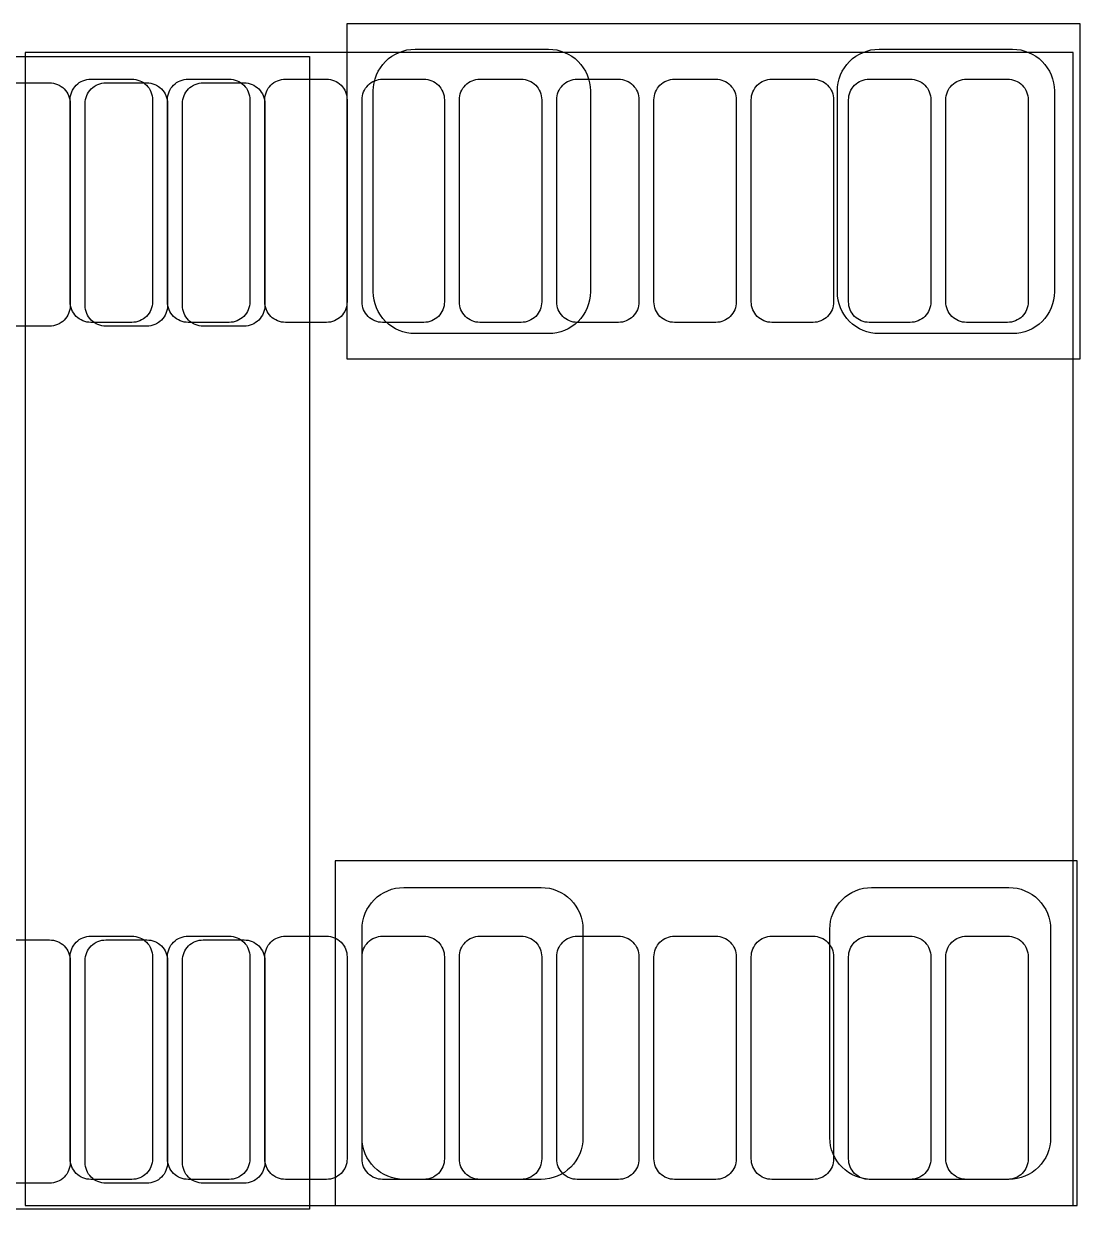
# Model space of a CAD drawing. Extents: x 0 to 143, y 0 to 190.
# Drawn here: x 104.26 to 111.32, y 41.4 to 49.32 of the extents above; entities that cross this region are included whole.
import ezdxf

# ---------------------------------------------------------------- set-up
doc = ezdxf.new("R2010")
doc.units = 0

msp = doc.modelspace()

# ---------------------------------------------------------------- linework, layer by layer
at = {"layer": 'Layer 1', "color": 7}
for points in [[(106.42346, 49.31624), (106.42346, 47.0785)], [(111.32312, 49.31624), (106.42346, 49.31624)], [(111.32312, 47.0785), (111.32312, 49.31624)], [(111.27486, 49.1232), (104.27462, 49.1232)], [(104.27462, 49.1232), (104.27462, 41.42192)], [(111.27486, 41.42192), (111.27486, 49.1232)], [(99.1743, 49.0978), (106.17454, 49.0978)], [(106.17454, 49.0978), (106.17454, 41.39652)], [(106.42346, 47.0785), (111.32312, 47.0785)], [(111.3028, 43.72316), (106.34472, 43.72316)], [(106.34472, 43.72316), (106.34472, 41.42192)], [(111.3028, 41.42192), (111.3028, 43.72316)], [(104.27462, 41.42192), (111.27486, 41.42192)], [(106.34472, 41.42192), (111.3028, 41.42192)], [(106.17454, 41.39652), (99.1743, 41.39652)]]:
    msp.add_lwpolyline(points, dxfattribs=at)
at = {"layer": 'Layer 1', "color": 96}
for points in [[(107.798362, 49.144536), (107.82554, 49.140726), (107.85221, 49.133868), (107.877864, 49.124724), (107.902502, 49.11304), (107.926124, 49.09907), (107.947968, 49.082814), (107.968288, 49.064272), (107.98683, 49.043952), (108.003086, 49.022108), (108.017056, 48.998486), (108.02874, 48.973848), (108.037884, 48.948194), (108.044742, 48.921524), (108.048552, 48.8946), (108.050076, 48.867168), (108.050076, 47.524778), (108.048552, 47.4976), (108.044742, 47.470422), (108.037884, 47.444006), (108.02874, 47.418098), (108.017056, 47.39346), (108.003086, 47.369838), (107.98683, 47.347994), (107.968288, 47.327674), (107.947968, 47.309386), (107.926124, 47.292876), (107.902502, 47.278906), (107.877864, 47.267222), (107.85221, 47.258078), (107.82554, 47.251474), (107.798362, 47.24741), (107.771184, 47.245886), (106.878882, 47.245886), (106.85145, 47.24741), (106.824526, 47.251474), (106.797856, 47.258078), (106.772202, 47.267222), (106.74731, 47.278906), (106.723942, 47.292876), (106.701844, 47.309386), (106.681778, 47.327674), (106.663236, 47.347994), (106.64698, 47.369838), (106.63301, 47.39346), (106.621326, 47.418098), (106.611928, 47.444006), (106.605324, 47.470422), (106.60126, 47.4976), (106.59999, 47.524778), (106.59999, 48.867168), (106.60126, 48.8946), (106.605324, 48.921524), (106.611928, 48.948194), (106.621326, 48.973848), (106.63301, 48.998486), (106.64698, 49.022108), (106.663236, 49.043952), (106.681778, 49.064272), (106.701844, 49.082814), (106.723942, 49.09907), (106.74731, 49.11304), (106.772202, 49.124724), (106.797856, 49.133868), (106.824526, 49.140726), (106.85145, 49.144536), (106.878882, 49.14606), (107.771184, 49.14606), (107.798362, 49.144536)], [(110.898432, 49.144536), (110.92561, 49.140726), (110.952026, 49.133868), (110.977934, 49.124724), (111.002572, 49.11304), (111.026194, 49.09907), (111.048038, 49.082814), (111.068358, 49.064272), (111.086646, 49.043952), (111.102902, 49.022108), (111.117126, 48.998486), (111.12881, 48.973848), (111.137954, 48.948194), (111.144558, 48.921524), (111.148622, 48.8946), (111.149892, 48.867168), (111.149892, 47.524778), (111.148622, 47.4976), (111.144558, 47.470422), (111.137954, 47.444006), (111.12881, 47.418098), (111.117126, 47.39346), (111.102902, 47.369838), (111.086646, 47.347994), (111.068358, 47.327674), (111.048038, 47.309386), (111.026194, 47.292876), (111.002572, 47.278906), (110.977934, 47.267222), (110.952026, 47.258078), (110.92561, 47.251474), (110.898432, 47.24741), (110.871254, 47.245886), (109.978952, 47.245886), (109.95152, 47.24741), (109.924342, 47.251474), (109.897926, 47.258078), (109.872018, 47.267222), (109.84738, 47.278906), (109.824012, 47.292876), (109.801914, 47.309386), (109.781594, 47.327674), (109.763306, 47.347994), (109.74705, 47.369838), (109.732826, 47.39346), (109.721142, 47.418098), (109.711998, 47.444006), (109.705394, 47.470422), (109.70133, 47.4976), (109.70006, 47.524778), (109.70006, 48.867168), (109.70133, 48.8946), (109.705394, 48.921524), (109.711998, 48.948194), (109.721142, 48.973848), (109.732826, 48.998486), (109.74705, 49.022108), (109.763306, 49.043952), (109.781594, 49.064272), (109.801914, 49.082814), (109.824012, 49.09907), (109.84738, 49.11304), (109.872018, 49.124724), (109.897926, 49.133868), (109.924342, 49.140726), (109.95152, 49.144536), (109.978952, 49.14606), (110.871254, 49.14606), (110.898432, 49.144536)], [(105.100882, 48.920254), (105.114344, 48.918476), (105.127298, 48.915174), (105.139998, 48.910602), (105.152444, 48.90476), (105.163874, 48.897902), (105.174796, 48.889774), (105.184702, 48.88063), (105.193846, 48.870724), (105.20172, 48.859802), (105.208832, 48.848372), (105.21442, 48.83618), (105.218992, 48.82348), (105.222294, 48.810272), (105.224326, 48.797064), (105.225088, 48.783602), (105.225088, 47.433592), (105.224326, 47.42013), (105.222294, 47.406668), (105.218992, 47.39346), (105.21442, 47.38076), (105.208832, 47.368568), (105.20172, 47.357138), (105.193846, 47.346216), (105.184702, 47.33631), (105.174796, 47.327166), (105.163874, 47.319292), (105.152444, 47.31218), (105.139998, 47.306592), (105.127298, 47.30202), (105.114344, 47.298718), (105.100882, 47.296686), (105.08742, 47.295924), (104.812592, 47.295924), (104.79913, 47.296686), (104.785668, 47.298718), (104.772714, 47.30202), (104.75976, 47.306592), (104.747568, 47.31218), (104.736138, 47.319292), (104.725216, 47.327166), (104.71531, 47.33631), (104.706166, 47.346216), (104.698292, 47.357138), (104.69118, 47.368568), (104.685592, 47.38076), (104.68102, 47.39346), (104.677718, 47.406668), (104.675686, 47.42013), (104.674924, 47.433592), (104.674924, 48.783602), (104.675686, 48.797064), (104.677718, 48.810272), (104.68102, 48.82348), (104.685592, 48.83618), (104.69118, 48.848372), (104.698292, 48.859802), (104.706166, 48.870724), (104.71531, 48.88063), (104.725216, 48.889774), (104.736138, 48.897902), (104.747568, 48.90476), (104.75976, 48.910602), (104.772714, 48.915174), (104.785668, 48.918476), (104.79913, 48.920254), (104.812592, 48.921016), (105.08742, 48.921016), (105.100882, 48.920254)], [(105.750868, 48.920254), (105.76433, 48.918476), (105.777538, 48.915174), (105.790238, 48.910602), (105.80243, 48.90476), (105.81386, 48.897902), (105.824782, 48.889774), (105.834688, 48.88063), (105.843832, 48.870724), (105.851706, 48.859802), (105.858818, 48.848372), (105.86466, 48.83618), (105.868978, 48.82348), (105.87228, 48.810272), (105.874312, 48.797064), (105.875074, 48.783602), (105.875074, 47.433592), (105.874312, 47.42013), (105.87228, 47.406668), (105.868978, 47.39346), (105.86466, 47.38076), (105.858818, 47.368568), (105.851706, 47.357138), (105.843832, 47.346216), (105.834688, 47.33631), (105.824782, 47.327166), (105.81386, 47.319292), (105.80243, 47.31218), (105.790238, 47.306592), (105.777538, 47.30202), (105.76433, 47.298718), (105.750868, 47.296686), (105.737406, 47.295924), (105.462578, 47.295924), (105.449116, 47.296686), (105.435654, 47.298718), (105.4227, 47.30202), (105.41, 47.306592), (105.397808, 47.31218), (105.386124, 47.319292), (105.375202, 47.327166), (105.365296, 47.33631), (105.356152, 47.346216), (105.348278, 47.357138), (105.341166, 47.368568), (105.335578, 47.38076), (105.331006, 47.39346), (105.327704, 47.406668), (105.325672, 47.42013), (105.32491, 47.433592), (105.32491, 48.783602), (105.325672, 48.797064), (105.327704, 48.810272), (105.331006, 48.82348), (105.335578, 48.83618), (105.341166, 48.848372), (105.348278, 48.859802), (105.356152, 48.870724), (105.365296, 48.88063), (105.375202, 48.889774), (105.386124, 48.897902), (105.397808, 48.90476), (105.41, 48.910602), (105.4227, 48.915174), (105.435654, 48.918476), (105.449116, 48.920254), (105.462578, 48.921016), (105.737406, 48.921016), (105.750868, 48.920254)], [(107.749086, 43.544598), (107.77601, 43.540534), (107.802426, 43.53393), (107.82808, 43.524786), (107.852972, 43.513102), (107.87634, 43.499132), (107.898184, 43.482876), (107.918504, 43.464588), (107.936792, 43.444268), (107.953048, 43.422424), (107.967018, 43.398802), (107.978702, 43.374164), (107.9881, 43.34851), (107.994704, 43.322094), (107.998768, 43.294916), (108.000038, 43.267738), (108.000038, 41.874294), (107.998768, 41.847116), (107.994704, 41.819938), (107.9881, 41.793522), (107.978702, 41.767868), (107.967018, 41.74323), (107.953048, 41.719608), (107.936792, 41.697764), (107.918504, 41.677444), (107.898184, 41.659156), (107.87634, 41.6429), (107.852972, 41.62893), (107.82808, 41.617246), (107.802426, 41.608102), (107.77601, 41.601244), (107.749086, 41.597434), (107.721654, 41.59591), (106.80319, 41.59591), (106.776012, 41.597434), (106.749088, 41.601244), (106.722418, 41.608102), (106.696764, 41.617246), (106.672126, 41.62893), (106.648758, 41.6429), (106.62666, 41.659156), (106.606594, 41.677444), (106.588052, 41.697764), (106.571796, 41.719608), (106.557826, 41.74323), (106.546142, 41.767868), (106.536998, 41.793522), (106.530394, 41.819938), (106.52633, 41.847116), (106.52506, 41.874294), (106.52506, 43.267738), (106.52633, 43.294916), (106.530394, 43.322094), (106.536998, 43.34851), (106.546142, 43.374164), (106.557826, 43.398802), (106.571796, 43.422424), (106.588052, 43.444268), (106.606594, 43.464588), (106.62666, 43.482876), (106.648758, 43.499132), (106.672126, 43.513102), (106.696764, 43.524786), (106.722418, 43.53393), (106.749088, 43.540534), (106.776012, 43.544598), (106.80319, 43.546122), (107.721654, 43.546122), (107.749086, 43.544598)], [(110.874048, 43.544598), (110.900972, 43.540534), (110.927388, 43.53393), (110.953296, 43.524786), (110.977934, 43.513102), (111.001302, 43.499132), (111.023146, 43.482876), (111.043466, 43.464588), (111.061754, 43.444268), (111.07801, 43.422424), (111.092234, 43.398802), (111.103918, 43.374164), (111.113062, 43.34851), (111.119666, 43.322094), (111.12373, 43.294916), (111.125, 43.267738), (111.125, 41.874294), (111.12373, 41.847116), (111.119666, 41.819938), (111.113062, 41.793522), (111.103918, 41.767868), (111.092234, 41.74323), (111.07801, 41.719608), (111.061754, 41.697764), (111.043466, 41.677444), (111.023146, 41.659156), (111.001302, 41.6429), (110.977934, 41.62893), (110.953296, 41.617246), (110.927388, 41.608102), (110.900972, 41.601244), (110.874048, 41.597434), (110.846616, 41.59591), (109.928406, 41.59591), (109.900974, 41.597434), (109.87405, 41.601244), (109.847634, 41.608102), (109.821726, 41.617246), (109.797088, 41.62893), (109.77372, 41.6429), (109.751622, 41.659156), (109.731556, 41.677444), (109.713268, 41.697764), (109.697012, 41.719608), (109.682788, 41.74323), (109.671104, 41.767868), (109.66196, 41.793522), (109.655356, 41.819938), (109.651292, 41.847116), (109.650022, 41.874294), (109.650022, 43.267738), (109.651292, 43.294916), (109.655356, 43.322094), (109.66196, 43.34851), (109.671104, 43.374164), (109.682788, 43.398802), (109.697012, 43.422424), (109.713268, 43.444268), (109.731556, 43.464588), (109.751622, 43.482876), (109.77372, 43.499132), (109.797088, 43.513102), (109.821726, 43.524786), (109.847634, 43.53393), (109.87405, 43.540534), (109.900974, 43.544598), (109.928406, 43.546122), (110.846616, 43.546122), (110.874048, 43.544598)], [(105.100882, 43.195348), (105.114344, 43.193316), (105.127298, 43.190014), (105.139998, 43.185442), (105.152444, 43.179854), (105.163874, 43.172742), (105.174796, 43.164868), (105.184702, 43.155724), (105.193846, 43.145818), (105.20172, 43.134896), (105.208832, 43.123212), (105.21442, 43.11102), (105.218992, 43.09832), (105.222294, 43.085366), (105.224326, 43.071904), (105.225088, 43.058442), (105.225088, 41.708432), (105.224326, 41.69497), (105.222294, 41.681762), (105.218992, 41.668554), (105.21442, 41.655854), (105.208832, 41.643662), (105.20172, 41.632232), (105.193846, 41.62131), (105.184702, 41.61115), (105.174796, 41.60226), (105.163874, 41.594132), (105.152444, 41.587274), (105.139998, 41.581432), (105.127298, 41.57686), (105.114344, 41.573558), (105.100882, 41.57178), (105.08742, 41.571018), (104.812592, 41.571018), (104.79913, 41.57178), (104.785668, 41.573558), (104.772714, 41.57686), (104.75976, 41.581432), (104.747568, 41.587274), (104.736138, 41.594132), (104.725216, 41.60226), (104.71531, 41.61115), (104.706166, 41.62131), (104.698292, 41.632232), (104.69118, 41.643662), (104.685592, 41.655854), (104.68102, 41.668554), (104.677718, 41.681762), (104.675686, 41.69497), (104.674924, 41.708432), (104.674924, 43.058442), (104.675686, 43.071904), (104.677718, 43.085366), (104.68102, 43.09832), (104.685592, 43.11102), (104.69118, 43.123212), (104.698292, 43.134896), (104.706166, 43.145818), (104.71531, 43.155724), (104.725216, 43.164868), (104.736138, 43.172742), (104.747568, 43.179854), (104.75976, 43.185442), (104.772714, 43.190014), (104.785668, 43.193316), (104.79913, 43.195348), (104.812592, 43.19611), (105.08742, 43.19611), (105.100882, 43.195348)], [(105.750868, 43.195348), (105.76433, 43.193316), (105.777538, 43.190014), (105.790238, 43.185442), (105.80243, 43.179854), (105.81386, 43.172742), (105.824782, 43.164868), (105.834688, 43.155724), (105.843832, 43.145818), (105.851706, 43.134896), (105.858818, 43.123212), (105.86466, 43.11102), (105.868978, 43.09832), (105.87228, 43.085366), (105.874312, 43.071904), (105.875074, 43.058442), (105.875074, 41.708432), (105.874312, 41.69497), (105.87228, 41.681762), (105.868978, 41.668554), (105.86466, 41.655854), (105.858818, 41.643662), (105.851706, 41.632232), (105.843832, 41.62131), (105.834688, 41.61115), (105.824782, 41.60226), (105.81386, 41.594132), (105.80243, 41.587274), (105.790238, 41.581432), (105.777538, 41.57686), (105.76433, 41.573558), (105.750868, 41.57178), (105.737406, 41.571018), (105.462578, 41.571018), (105.449116, 41.57178), (105.435654, 41.573558), (105.4227, 41.57686), (105.41, 41.581432), (105.397808, 41.587274), (105.386124, 41.594132), (105.375202, 41.60226), (105.365296, 41.61115), (105.356152, 41.62131), (105.348278, 41.632232), (105.341166, 41.643662), (105.335578, 41.655854), (105.331006, 41.668554), (105.327704, 41.681762), (105.325672, 41.69497), (105.32491, 41.708432), (105.32491, 43.058442), (105.325672, 43.071904), (105.327704, 43.085366), (105.331006, 43.09832), (105.335578, 43.11102), (105.341166, 43.123212), (105.348278, 43.134896), (105.356152, 43.145818), (105.365296, 43.155724), (105.375202, 43.164868), (105.386124, 43.172742), (105.397808, 43.179854), (105.41, 43.185442), (105.4227, 43.190014), (105.435654, 43.193316), (105.449116, 43.195348), (105.462578, 43.19611), (105.737406, 43.19611), (105.750868, 43.195348)]]:
    msp.add_lwpolyline(points, close=True, dxfattribs=at)
at = {"layer": 'Layer 1', "color": 16}
for points in [[(105.00106, 48.9454), (105.014268, 48.943368), (105.027476, 48.940066), (105.040176, 48.935494), (105.052368, 48.929652), (105.063798, 48.922794), (105.07472, 48.914666), (105.084626, 48.905776), (105.09377, 48.895616), (105.101898, 48.884948), (105.108756, 48.873264), (105.114598, 48.861072), (105.11917, 48.848372), (105.122472, 48.835418), (105.12425, 48.821956), (105.125012, 48.808494), (105.125012, 47.458484), (105.12425, 47.445022), (105.122472, 47.43156), (105.11917, 47.418606), (105.114598, 47.405906), (105.108756, 47.393714), (105.101898, 47.38203), (105.09377, 47.371362), (105.084626, 47.361202), (105.07472, 47.352312), (105.063798, 47.344184), (105.052368, 47.337326), (105.040176, 47.331484), (105.027476, 47.326912), (105.014268, 47.32361), (105.00106, 47.321578), (104.987598, 47.32107), (104.712516, 47.32107), (104.699054, 47.321578), (104.685592, 47.32361), (104.672638, 47.326912), (104.659938, 47.331484), (104.647746, 47.337326), (104.636062, 47.344184), (104.625394, 47.352312), (104.615234, 47.361202), (104.60609, 47.371362), (104.598216, 47.38203), (104.591358, 47.393714), (104.585516, 47.405906), (104.580944, 47.418606), (104.577642, 47.43156), (104.57561, 47.445022), (104.575102, 47.458484), (104.575102, 48.808494), (104.57561, 48.821956), (104.577642, 48.835418), (104.580944, 48.848372), (104.585516, 48.861072), (104.591358, 48.873264), (104.598216, 48.884948), (104.60609, 48.895616), (104.615234, 48.905776), (104.625394, 48.914666), (104.636062, 48.922794), (104.647746, 48.929652), (104.659938, 48.935494), (104.672638, 48.940066), (104.685592, 48.943368), (104.699054, 48.9454), (104.712516, 48.945908), (104.987598, 48.945908), (105.00106, 48.9454)], [(105.651046, 48.9454), (105.664254, 48.943368), (105.677462, 48.940066), (105.690162, 48.935494), (105.702354, 48.929652), (105.713784, 48.922794), (105.724706, 48.914666), (105.734612, 48.905776), (105.743756, 48.895616), (105.751884, 48.884948), (105.758742, 48.873264), (105.764584, 48.861072), (105.769156, 48.848372), (105.772458, 48.835418), (105.774236, 48.821956), (105.774998, 48.808494), (105.774998, 47.458484), (105.774236, 47.445022), (105.772458, 47.43156), (105.769156, 47.418606), (105.764584, 47.405906), (105.758742, 47.393714), (105.751884, 47.38203), (105.743756, 47.371362), (105.734612, 47.361202), (105.724706, 47.352312), (105.713784, 47.344184), (105.702354, 47.337326), (105.690162, 47.331484), (105.677462, 47.326912), (105.664254, 47.32361), (105.651046, 47.321578), (105.637584, 47.32107), (105.362502, 47.32107), (105.34904, 47.321578), (105.335578, 47.32361), (105.322624, 47.326912), (105.309924, 47.331484), (105.297732, 47.337326), (105.286048, 47.344184), (105.27538, 47.352312), (105.26522, 47.361202), (105.25633, 47.371362), (105.248202, 47.38203), (105.241344, 47.393714), (105.235502, 47.405906), (105.23093, 47.418606), (105.227628, 47.43156), (105.225596, 47.445022), (105.225088, 47.458484), (105.225088, 48.808494), (105.225596, 48.821956), (105.227628, 48.835418), (105.23093, 48.848372), (105.235502, 48.861072), (105.241344, 48.873264), (105.248202, 48.884948), (105.25633, 48.895616), (105.26522, 48.905776), (105.27538, 48.914666), (105.286048, 48.922794), (105.297732, 48.929652), (105.309924, 48.935494), (105.322624, 48.940066), (105.335578, 48.943368), (105.34904, 48.9454), (105.362502, 48.945908), (105.637584, 48.945908), (105.651046, 48.9454)], [(106.301032, 48.9454), (106.31424, 48.943368), (106.327448, 48.940066), (106.340148, 48.935494), (106.35234, 48.929652), (106.36377, 48.922794), (106.374692, 48.914666), (106.384852, 48.905776), (106.393742, 48.895616), (106.40187, 48.884948), (106.408728, 48.873264), (106.41457, 48.861072), (106.419142, 48.848372), (106.422444, 48.835418), (106.424222, 48.821956), (106.424984, 48.808494), (106.424984, 47.458484), (106.424222, 47.445022), (106.422444, 47.43156), (106.419142, 47.418606), (106.41457, 47.405906), (106.408728, 47.393714), (106.40187, 47.38203), (106.393742, 47.371362), (106.384852, 47.361202), (106.374692, 47.352312), (106.36377, 47.344184), (106.35234, 47.337326), (106.340148, 47.331484), (106.327448, 47.326912), (106.31424, 47.32361), (106.301032, 47.321578), (106.28757, 47.32107), (106.012488, 47.32107), (105.999026, 47.321578), (105.985564, 47.32361), (105.97261, 47.326912), (105.95991, 47.331484), (105.947718, 47.337326), (105.936034, 47.344184), (105.925366, 47.352312), (105.915206, 47.361202), (105.906316, 47.371362), (105.898188, 47.38203), (105.89133, 47.393714), (105.885488, 47.405906), (105.880916, 47.418606), (105.877614, 47.43156), (105.875582, 47.445022), (105.875074, 47.458484), (105.875074, 48.808494), (105.875582, 48.821956), (105.877614, 48.835418), (105.880916, 48.848372), (105.885488, 48.861072), (105.89133, 48.873264), (105.898188, 48.884948), (105.906316, 48.895616), (105.915206, 48.905776), (105.925366, 48.914666), (105.936034, 48.922794), (105.947718, 48.929652), (105.95991, 48.935494), (105.97261, 48.940066), (105.985564, 48.943368), (105.999026, 48.9454), (106.012488, 48.945908), (106.28757, 48.945908), (106.301032, 48.9454)], [(106.951018, 48.9454), (106.964226, 48.943368), (106.977434, 48.940066), (106.990134, 48.935494), (107.002326, 48.929652), (107.01401, 48.922794), (107.024678, 48.914666), (107.034838, 48.905776), (107.043728, 48.895616), (107.051856, 48.884948), (107.058714, 48.873264), (107.064556, 48.861072), (107.069128, 48.848372), (107.07243, 48.835418), (107.074462, 48.821956), (107.07497, 48.808494), (107.07497, 47.458484), (107.074462, 47.445022), (107.07243, 47.43156), (107.069128, 47.418606), (107.064556, 47.405906), (107.058714, 47.393714), (107.051856, 47.38203), (107.043728, 47.371362), (107.034838, 47.361202), (107.024678, 47.352312), (107.01401, 47.344184), (107.002326, 47.337326), (106.990134, 47.331484), (106.977434, 47.326912), (106.964226, 47.32361), (106.951018, 47.321578), (106.937556, 47.32107), (106.662474, 47.32107), (106.649012, 47.321578), (106.63555, 47.32361), (106.622596, 47.326912), (106.609896, 47.331484), (106.597704, 47.337326), (106.58602, 47.344184), (106.575352, 47.352312), (106.565192, 47.361202), (106.556302, 47.371362), (106.548174, 47.38203), (106.541316, 47.393714), (106.535474, 47.405906), (106.530902, 47.418606), (106.5276, 47.43156), (106.525568, 47.445022), (106.52506, 47.458484), (106.52506, 48.808494), (106.525568, 48.821956), (106.5276, 48.835418), (106.530902, 48.848372), (106.535474, 48.861072), (106.541316, 48.873264), (106.548174, 48.884948), (106.556302, 48.895616), (106.565192, 48.905776), (106.575352, 48.914666), (106.58602, 48.922794), (106.597704, 48.929652), (106.609896, 48.935494), (106.622596, 48.940066), (106.63555, 48.943368), (106.649012, 48.9454), (106.662474, 48.945908), (106.937556, 48.945908), (106.951018, 48.9454)], [(107.601004, 48.9454), (107.614212, 48.943368), (107.62742, 48.940066), (107.64012, 48.935494), (107.652312, 48.929652), (107.663996, 48.922794), (107.674664, 48.914666), (107.684824, 48.905776), (107.693714, 48.895616), (107.701842, 48.884948), (107.7087, 48.873264), (107.714542, 48.861072), (107.719114, 48.848372), (107.722416, 48.835418), (107.724448, 48.821956), (107.724956, 48.808494), (107.724956, 47.458484), (107.724448, 47.445022), (107.722416, 47.43156), (107.719114, 47.418606), (107.714542, 47.405906), (107.7087, 47.393714), (107.701842, 47.38203), (107.693714, 47.371362), (107.684824, 47.361202), (107.674664, 47.352312), (107.663996, 47.344184), (107.652312, 47.337326), (107.64012, 47.331484), (107.62742, 47.326912), (107.614212, 47.32361), (107.601004, 47.321578), (107.587542, 47.32107), (107.31246, 47.32107), (107.298998, 47.321578), (107.28579, 47.32361), (107.272582, 47.326912), (107.259882, 47.331484), (107.24769, 47.337326), (107.236006, 47.344184), (107.225338, 47.352312), (107.215178, 47.361202), (107.206288, 47.371362), (107.19816, 47.38203), (107.191302, 47.393714), (107.18546, 47.405906), (107.180888, 47.418606), (107.177586, 47.43156), (107.175554, 47.445022), (107.175046, 47.458484), (107.175046, 48.808494), (107.175554, 48.821956), (107.177586, 48.835418), (107.180888, 48.848372), (107.18546, 48.861072), (107.191302, 48.873264), (107.19816, 48.884948), (107.206288, 48.895616), (107.215178, 48.905776), (107.225338, 48.914666), (107.236006, 48.922794), (107.24769, 48.929652), (107.259882, 48.935494), (107.272582, 48.940066), (107.28579, 48.943368), (107.298998, 48.9454), (107.31246, 48.945908), (107.587542, 48.945908), (107.601004, 48.9454)], [(108.25099, 48.9454), (108.264452, 48.943368), (108.277406, 48.940066), (108.290106, 48.935494), (108.302298, 48.929652), (108.313982, 48.922794), (108.32465, 48.914666), (108.33481, 48.905776), (108.3437, 48.895616), (108.351828, 48.884948), (108.358686, 48.873264), (108.364528, 48.861072), (108.3691, 48.848372), (108.372402, 48.835418), (108.374434, 48.821956), (108.374942, 48.808494), (108.374942, 47.458484), (108.374434, 47.445022), (108.372402, 47.43156), (108.3691, 47.418606), (108.364528, 47.405906), (108.358686, 47.393714), (108.351828, 47.38203), (108.3437, 47.371362), (108.33481, 47.361202), (108.32465, 47.352312), (108.313982, 47.344184), (108.302298, 47.337326), (108.290106, 47.331484), (108.277406, 47.326912), (108.264452, 47.32361), (108.25099, 47.321578), (108.237528, 47.32107), (107.962446, 47.32107), (107.948984, 47.321578), (107.935776, 47.32361), (107.922568, 47.326912), (107.909868, 47.331484), (107.897676, 47.337326), (107.885992, 47.344184), (107.875324, 47.352312), (107.865164, 47.361202), (107.856274, 47.371362), (107.848146, 47.38203), (107.841288, 47.393714), (107.835446, 47.405906), (107.830874, 47.418606), (107.827572, 47.43156), (107.82554, 47.445022), (107.825032, 47.458484), (107.825032, 48.808494), (107.82554, 48.821956), (107.827572, 48.835418), (107.830874, 48.848372), (107.835446, 48.861072), (107.841288, 48.873264), (107.848146, 48.884948), (107.856274, 48.895616), (107.865164, 48.905776), (107.875324, 48.914666), (107.885992, 48.922794), (107.897676, 48.929652), (107.909868, 48.935494), (107.922568, 48.940066), (107.935776, 48.943368), (107.948984, 48.9454), (107.962446, 48.945908), (108.237528, 48.945908), (108.25099, 48.9454)], [(108.900976, 48.9454), (108.914438, 48.943368), (108.927392, 48.940066), (108.940092, 48.935494), (108.952284, 48.929652), (108.963968, 48.922794), (108.974636, 48.914666), (108.984796, 48.905776), (108.993686, 48.895616), (109.001814, 48.884948), (109.008672, 48.873264), (109.014514, 48.861072), (109.019086, 48.848372), (109.022388, 48.835418), (109.02442, 48.821956), (109.024928, 48.808494), (109.024928, 47.458484), (109.02442, 47.445022), (109.022388, 47.43156), (109.019086, 47.418606), (109.014514, 47.405906), (109.008672, 47.393714), (109.001814, 47.38203), (108.993686, 47.371362), (108.984796, 47.361202), (108.974636, 47.352312), (108.963968, 47.344184), (108.952284, 47.337326), (108.940092, 47.331484), (108.927392, 47.326912), (108.914438, 47.32361), (108.900976, 47.321578), (108.887514, 47.32107), (108.612432, 47.32107), (108.59897, 47.321578), (108.585762, 47.32361), (108.572554, 47.326912), (108.559854, 47.331484), (108.547662, 47.337326), (108.536232, 47.344184), (108.52531, 47.352312), (108.51515, 47.361202), (108.50626, 47.371362), (108.498132, 47.38203), (108.491274, 47.393714), (108.485432, 47.405906), (108.48086, 47.418606), (108.477558, 47.43156), (108.47578, 47.445022), (108.475018, 47.458484), (108.475018, 48.808494), (108.47578, 48.821956), (108.477558, 48.835418), (108.48086, 48.848372), (108.485432, 48.861072), (108.491274, 48.873264), (108.498132, 48.884948), (108.50626, 48.895616), (108.51515, 48.905776), (108.52531, 48.914666), (108.536232, 48.922794), (108.547662, 48.929652), (108.559854, 48.935494), (108.572554, 48.940066), (108.585762, 48.943368), (108.59897, 48.9454), (108.612432, 48.945908), (108.887514, 48.945908), (108.900976, 48.9454)], [(109.550962, 48.9454), (109.564424, 48.943368), (109.577378, 48.940066), (109.590078, 48.935494), (109.60227, 48.929652), (109.613954, 48.922794), (109.624622, 48.914666), (109.634782, 48.905776), (109.643672, 48.895616), (109.6518, 48.884948), (109.658658, 48.873264), (109.6645, 48.861072), (109.669072, 48.848372), (109.672374, 48.835418), (109.674406, 48.821956), (109.674914, 48.808494), (109.674914, 47.458484), (109.674406, 47.445022), (109.672374, 47.43156), (109.669072, 47.418606), (109.6645, 47.405906), (109.658658, 47.393714), (109.6518, 47.38203), (109.643672, 47.371362), (109.634782, 47.361202), (109.624622, 47.352312), (109.613954, 47.344184), (109.60227, 47.337326), (109.590078, 47.331484), (109.577378, 47.326912), (109.564424, 47.32361), (109.550962, 47.321578), (109.5375, 47.32107), (109.262418, 47.32107), (109.248956, 47.321578), (109.235748, 47.32361), (109.22254, 47.326912), (109.20984, 47.331484), (109.197648, 47.337326), (109.186218, 47.344184), (109.175296, 47.352312), (109.16539, 47.361202), (109.156246, 47.371362), (109.148118, 47.38203), (109.14126, 47.393714), (109.135418, 47.405906), (109.130846, 47.418606), (109.127544, 47.43156), (109.125766, 47.445022), (109.125004, 47.458484), (109.125004, 48.808494), (109.125766, 48.821956), (109.127544, 48.835418), (109.130846, 48.848372), (109.135418, 48.861072), (109.14126, 48.873264), (109.148118, 48.884948), (109.156246, 48.895616), (109.16539, 48.905776), (109.175296, 48.914666), (109.186218, 48.922794), (109.197648, 48.929652), (109.20984, 48.935494), (109.22254, 48.940066), (109.235748, 48.943368), (109.248956, 48.9454), (109.262418, 48.945908), (109.5375, 48.945908), (109.550962, 48.9454)], [(110.200948, 48.9454), (110.21441, 48.943368), (110.227364, 48.940066), (110.240064, 48.935494), (110.252256, 48.929652), (110.26394, 48.922794), (110.274608, 48.914666), (110.284768, 48.905776), (110.293912, 48.895616), (110.301786, 48.884948), (110.308644, 48.873264), (110.314486, 48.861072), (110.319058, 48.848372), (110.32236, 48.835418), (110.324392, 48.821956), (110.3249, 48.808494), (110.3249, 47.458484), (110.324392, 47.445022), (110.32236, 47.43156), (110.319058, 47.418606), (110.314486, 47.405906), (110.308644, 47.393714), (110.301786, 47.38203), (110.293912, 47.371362), (110.284768, 47.361202), (110.274608, 47.352312), (110.26394, 47.344184), (110.252256, 47.337326), (110.240064, 47.331484), (110.227364, 47.326912), (110.21441, 47.32361), (110.200948, 47.321578), (110.187486, 47.32107), (109.912404, 47.32107), (109.898942, 47.321578), (109.885734, 47.32361), (109.872526, 47.326912), (109.859826, 47.331484), (109.847634, 47.337326), (109.836204, 47.344184), (109.825282, 47.352312), (109.815376, 47.361202), (109.806232, 47.371362), (109.798104, 47.38203), (109.791246, 47.393714), (109.785404, 47.405906), (109.780832, 47.418606), (109.77753, 47.43156), (109.775752, 47.445022), (109.77499, 47.458484), (109.77499, 48.808494), (109.775752, 48.821956), (109.77753, 48.835418), (109.780832, 48.848372), (109.785404, 48.861072), (109.791246, 48.873264), (109.798104, 48.884948), (109.806232, 48.895616), (109.815376, 48.905776), (109.825282, 48.914666), (109.836204, 48.922794), (109.847634, 48.929652), (109.859826, 48.935494), (109.872526, 48.940066), (109.885734, 48.943368), (109.898942, 48.9454), (109.912404, 48.945908), (110.187486, 48.945908), (110.200948, 48.9454)], [(110.850934, 48.9454), (110.864396, 48.943368), (110.87735, 48.940066), (110.89005, 48.935494), (110.902242, 48.929652), (110.913926, 48.922794), (110.924848, 48.914666), (110.934754, 48.905776), (110.943898, 48.895616), (110.951772, 48.884948), (110.958884, 48.873264), (110.964472, 48.861072), (110.969044, 48.848372), (110.972346, 48.835418), (110.974378, 48.821956), (110.974886, 48.808494), (110.974886, 47.458484), (110.974378, 47.445022), (110.972346, 47.43156), (110.969044, 47.418606), (110.964472, 47.405906), (110.958884, 47.393714), (110.951772, 47.38203), (110.943898, 47.371362), (110.934754, 47.361202), (110.924848, 47.352312), (110.913926, 47.344184), (110.902242, 47.337326), (110.89005, 47.331484), (110.87735, 47.326912), (110.864396, 47.32361), (110.850934, 47.321578), (110.837472, 47.32107), (110.56239, 47.32107), (110.548928, 47.321578), (110.53572, 47.32361), (110.522512, 47.326912), (110.509812, 47.331484), (110.49762, 47.337326), (110.48619, 47.344184), (110.475268, 47.352312), (110.465362, 47.361202), (110.456218, 47.371362), (110.44809, 47.38203), (110.441232, 47.393714), (110.43539, 47.405906), (110.430818, 47.418606), (110.427516, 47.43156), (110.425738, 47.445022), (110.424976, 47.458484), (110.424976, 48.808494), (110.425738, 48.821956), (110.427516, 48.835418), (110.430818, 48.848372), (110.43539, 48.861072), (110.441232, 48.873264), (110.44809, 48.884948), (110.456218, 48.895616), (110.465362, 48.905776), (110.475268, 48.914666), (110.48619, 48.922794), (110.49762, 48.929652), (110.509812, 48.935494), (110.522512, 48.940066), (110.53572, 48.943368), (110.548928, 48.9454), (110.56239, 48.945908), (110.837472, 48.945908), (110.850934, 48.9454)], [(105.00106, 43.22024), (105.014268, 43.218462), (105.027476, 43.21516), (105.040176, 43.210588), (105.052368, 43.204746), (105.063798, 43.197888), (105.07472, 43.18976), (105.084626, 43.180616), (105.09377, 43.17071), (105.101898, 43.159788), (105.108756, 43.148358), (105.114598, 43.136166), (105.11917, 43.123466), (105.122472, 43.110258), (105.12425, 43.09705), (105.125012, 43.083588), (105.125012, 41.733578), (105.12425, 41.720116), (105.122472, 41.706654), (105.11917, 41.6937), (105.114598, 41.681), (105.108756, 41.668808), (105.101898, 41.657124), (105.09377, 41.646202), (105.084626, 41.636296), (105.07472, 41.627152), (105.063798, 41.619278), (105.052368, 41.612166), (105.040176, 41.606578), (105.027476, 41.602006), (105.014268, 41.598704), (105.00106, 41.596672), (104.987598, 41.59591), (104.712516, 41.59591), (104.699054, 41.596672), (104.685592, 41.598704), (104.672638, 41.602006), (104.659938, 41.606578), (104.647746, 41.612166), (104.636062, 41.619278), (104.625394, 41.627152), (104.615234, 41.636296), (104.60609, 41.646202), (104.598216, 41.657124), (104.591358, 41.668808), (104.585516, 41.681), (104.580944, 41.6937), (104.577642, 41.706654), (104.57561, 41.720116), (104.575102, 41.733578), (104.575102, 43.083588), (104.57561, 43.09705), (104.577642, 43.110258), (104.580944, 43.123466), (104.585516, 43.136166), (104.591358, 43.148358), (104.598216, 43.159788), (104.60609, 43.17071), (104.615234, 43.180616), (104.625394, 43.18976), (104.636062, 43.197888), (104.647746, 43.204746), (104.659938, 43.210588), (104.672638, 43.21516), (104.685592, 43.218462), (104.699054, 43.22024), (104.712516, 43.221002), (104.987598, 43.221002), (105.00106, 43.22024)], [(105.651046, 43.22024), (105.664254, 43.218462), (105.677462, 43.21516), (105.690162, 43.210588), (105.702354, 43.204746), (105.713784, 43.197888), (105.724706, 43.18976), (105.734612, 43.180616), (105.743756, 43.17071), (105.751884, 43.159788), (105.758742, 43.148358), (105.764584, 43.136166), (105.769156, 43.123466), (105.772458, 43.110258), (105.774236, 43.09705), (105.774998, 43.083588), (105.774998, 41.733578), (105.774236, 41.720116), (105.772458, 41.706654), (105.769156, 41.6937), (105.764584, 41.681), (105.758742, 41.668808), (105.751884, 41.657124), (105.743756, 41.646202), (105.734612, 41.636296), (105.724706, 41.627152), (105.713784, 41.619278), (105.702354, 41.612166), (105.690162, 41.606578), (105.677462, 41.602006), (105.664254, 41.598704), (105.651046, 41.596672), (105.637584, 41.59591), (105.362502, 41.59591), (105.34904, 41.596672), (105.335578, 41.598704), (105.322624, 41.602006), (105.309924, 41.606578), (105.297732, 41.612166), (105.286048, 41.619278), (105.27538, 41.627152), (105.26522, 41.636296), (105.25633, 41.646202), (105.248202, 41.657124), (105.241344, 41.668808), (105.235502, 41.681), (105.23093, 41.6937), (105.227628, 41.706654), (105.225596, 41.720116), (105.225088, 41.733578), (105.225088, 43.083588), (105.225596, 43.09705), (105.227628, 43.110258), (105.23093, 43.123466), (105.235502, 43.136166), (105.241344, 43.148358), (105.248202, 43.159788), (105.25633, 43.17071), (105.26522, 43.180616), (105.27538, 43.18976), (105.286048, 43.197888), (105.297732, 43.204746), (105.309924, 43.210588), (105.322624, 43.21516), (105.335578, 43.218462), (105.34904, 43.22024), (105.362502, 43.221002), (105.637584, 43.221002), (105.651046, 43.22024)], [(106.301032, 43.22024), (106.31424, 43.218462), (106.327448, 43.21516), (106.340148, 43.210588), (106.35234, 43.204746), (106.36377, 43.197888), (106.374692, 43.18976), (106.384852, 43.180616), (106.393742, 43.17071), (106.40187, 43.159788), (106.408728, 43.148358), (106.41457, 43.136166), (106.419142, 43.123466), (106.422444, 43.110258), (106.424222, 43.09705), (106.424984, 43.083588), (106.424984, 41.733578), (106.424222, 41.720116), (106.422444, 41.706654), (106.419142, 41.6937), (106.41457, 41.681), (106.408728, 41.668808), (106.40187, 41.657124), (106.393742, 41.646202), (106.384852, 41.636296), (106.374692, 41.627152), (106.36377, 41.619278), (106.35234, 41.612166), (106.340148, 41.606578), (106.327448, 41.602006), (106.31424, 41.598704), (106.301032, 41.596672), (106.28757, 41.59591), (106.012488, 41.59591), (105.999026, 41.596672), (105.985564, 41.598704), (105.97261, 41.602006), (105.95991, 41.606578), (105.947718, 41.612166), (105.936034, 41.619278), (105.925366, 41.627152), (105.915206, 41.636296), (105.906316, 41.646202), (105.898188, 41.657124), (105.89133, 41.668808), (105.885488, 41.681), (105.880916, 41.6937), (105.877614, 41.706654), (105.875582, 41.720116), (105.875074, 41.733578), (105.875074, 43.083588), (105.875582, 43.09705), (105.877614, 43.110258), (105.880916, 43.123466), (105.885488, 43.136166), (105.89133, 43.148358), (105.898188, 43.159788), (105.906316, 43.17071), (105.915206, 43.180616), (105.925366, 43.18976), (105.936034, 43.197888), (105.947718, 43.204746), (105.95991, 43.210588), (105.97261, 43.21516), (105.985564, 43.218462), (105.999026, 43.22024), (106.012488, 43.221002), (106.28757, 43.221002), (106.301032, 43.22024)], [(106.951018, 43.22024), (106.964226, 43.218462), (106.977434, 43.21516), (106.990134, 43.210588), (107.002326, 43.204746), (107.01401, 43.197888), (107.024678, 43.18976), (107.034838, 43.180616), (107.043728, 43.17071), (107.051856, 43.159788), (107.058714, 43.148358), (107.064556, 43.136166), (107.069128, 43.123466), (107.07243, 43.110258), (107.074462, 43.09705), (107.07497, 43.083588), (107.07497, 41.733578), (107.074462, 41.720116), (107.07243, 41.706654), (107.069128, 41.6937), (107.064556, 41.681), (107.058714, 41.668808), (107.051856, 41.657124), (107.043728, 41.646202), (107.034838, 41.636296), (107.024678, 41.627152), (107.01401, 41.619278), (107.002326, 41.612166), (106.990134, 41.606578), (106.977434, 41.602006), (106.964226, 41.598704), (106.951018, 41.596672), (106.937556, 41.59591), (106.662474, 41.59591), (106.649012, 41.596672), (106.63555, 41.598704), (106.622596, 41.602006), (106.609896, 41.606578), (106.597704, 41.612166), (106.58602, 41.619278), (106.575352, 41.627152), (106.565192, 41.636296), (106.556302, 41.646202), (106.548174, 41.657124), (106.541316, 41.668808), (106.535474, 41.681), (106.530902, 41.6937), (106.5276, 41.706654), (106.525568, 41.720116), (106.52506, 41.733578), (106.52506, 43.083588), (106.525568, 43.09705), (106.5276, 43.110258), (106.530902, 43.123466), (106.535474, 43.136166), (106.541316, 43.148358), (106.548174, 43.159788), (106.556302, 43.17071), (106.565192, 43.180616), (106.575352, 43.18976), (106.58602, 43.197888), (106.597704, 43.204746), (106.609896, 43.210588), (106.622596, 43.21516), (106.63555, 43.218462), (106.649012, 43.22024), (106.662474, 43.221002), (106.937556, 43.221002), (106.951018, 43.22024)], [(107.601004, 43.22024), (107.614212, 43.218462), (107.62742, 43.21516), (107.64012, 43.210588), (107.652312, 43.204746), (107.663996, 43.197888), (107.674664, 43.18976), (107.684824, 43.180616), (107.693714, 43.17071), (107.701842, 43.159788), (107.7087, 43.148358), (107.714542, 43.136166), (107.719114, 43.123466), (107.722416, 43.110258), (107.724448, 43.09705), (107.724956, 43.083588), (107.724956, 41.733578), (107.724448, 41.720116), (107.722416, 41.706654), (107.719114, 41.6937), (107.714542, 41.681), (107.7087, 41.668808), (107.701842, 41.657124), (107.693714, 41.646202), (107.684824, 41.636296), (107.674664, 41.627152), (107.663996, 41.619278), (107.652312, 41.612166), (107.64012, 41.606578), (107.62742, 41.602006), (107.614212, 41.598704), (107.601004, 41.596672), (107.587542, 41.59591), (107.31246, 41.59591), (107.298998, 41.596672), (107.28579, 41.598704), (107.272582, 41.602006), (107.259882, 41.606578), (107.24769, 41.612166), (107.236006, 41.619278), (107.225338, 41.627152), (107.215178, 41.636296), (107.206288, 41.646202), (107.19816, 41.657124), (107.191302, 41.668808), (107.18546, 41.681), (107.180888, 41.6937), (107.177586, 41.706654), (107.175554, 41.720116), (107.175046, 41.733578), (107.175046, 43.083588), (107.175554, 43.09705), (107.177586, 43.110258), (107.180888, 43.123466), (107.18546, 43.136166), (107.191302, 43.148358), (107.19816, 43.159788), (107.206288, 43.17071), (107.215178, 43.180616), (107.225338, 43.18976), (107.236006, 43.197888), (107.24769, 43.204746), (107.259882, 43.210588), (107.272582, 43.21516), (107.28579, 43.218462), (107.298998, 43.22024), (107.31246, 43.221002), (107.587542, 43.221002), (107.601004, 43.22024)], [(108.25099, 43.22024), (108.264452, 43.218462), (108.277406, 43.21516), (108.290106, 43.210588), (108.302298, 43.204746), (108.313982, 43.197888), (108.32465, 43.18976), (108.33481, 43.180616), (108.3437, 43.17071), (108.351828, 43.159788), (108.358686, 43.148358), (108.364528, 43.136166), (108.3691, 43.123466), (108.372402, 43.110258), (108.374434, 43.09705), (108.374942, 43.083588), (108.374942, 41.733578), (108.374434, 41.720116), (108.372402, 41.706654), (108.3691, 41.6937), (108.364528, 41.681), (108.358686, 41.668808), (108.351828, 41.657124), (108.3437, 41.646202), (108.33481, 41.636296), (108.32465, 41.627152), (108.313982, 41.619278), (108.302298, 41.612166), (108.290106, 41.606578), (108.277406, 41.602006), (108.264452, 41.598704), (108.25099, 41.596672), (108.237528, 41.59591), (107.962446, 41.59591), (107.948984, 41.596672), (107.935776, 41.598704), (107.922568, 41.602006), (107.909868, 41.606578), (107.897676, 41.612166), (107.885992, 41.619278), (107.875324, 41.627152), (107.865164, 41.636296), (107.856274, 41.646202), (107.848146, 41.657124), (107.841288, 41.668808), (107.835446, 41.681), (107.830874, 41.6937), (107.827572, 41.706654), (107.82554, 41.720116), (107.825032, 41.733578), (107.825032, 43.083588), (107.82554, 43.09705), (107.827572, 43.110258), (107.830874, 43.123466), (107.835446, 43.136166), (107.841288, 43.148358), (107.848146, 43.159788), (107.856274, 43.17071), (107.865164, 43.180616), (107.875324, 43.18976), (107.885992, 43.197888), (107.897676, 43.204746), (107.909868, 43.210588), (107.922568, 43.21516), (107.935776, 43.218462), (107.948984, 43.22024), (107.962446, 43.221002), (108.237528, 43.221002), (108.25099, 43.22024)], [(108.900976, 43.22024), (108.914438, 43.218462), (108.927392, 43.21516), (108.940092, 43.210588), (108.952284, 43.204746), (108.963968, 43.197888), (108.974636, 43.18976), (108.984796, 43.180616), (108.993686, 43.17071), (109.001814, 43.159788), (109.008672, 43.148358), (109.014514, 43.136166), (109.019086, 43.123466), (109.022388, 43.110258), (109.02442, 43.09705), (109.024928, 43.083588), (109.024928, 41.733578), (109.02442, 41.720116), (109.022388, 41.706654), (109.019086, 41.6937), (109.014514, 41.681), (109.008672, 41.668808), (109.001814, 41.657124), (108.993686, 41.646202), (108.984796, 41.636296), (108.974636, 41.627152), (108.963968, 41.619278), (108.952284, 41.612166), (108.940092, 41.606578), (108.927392, 41.602006), (108.914438, 41.598704), (108.900976, 41.596672), (108.887514, 41.59591), (108.612432, 41.59591), (108.59897, 41.596672), (108.585762, 41.598704), (108.572554, 41.602006), (108.559854, 41.606578), (108.547662, 41.612166), (108.536232, 41.619278), (108.52531, 41.627152), (108.51515, 41.636296), (108.50626, 41.646202), (108.498132, 41.657124), (108.491274, 41.668808), (108.485432, 41.681), (108.48086, 41.6937), (108.477558, 41.706654), (108.47578, 41.720116), (108.475018, 41.733578), (108.475018, 43.083588), (108.47578, 43.09705), (108.477558, 43.110258), (108.48086, 43.123466), (108.485432, 43.136166), (108.491274, 43.148358), (108.498132, 43.159788), (108.50626, 43.17071), (108.51515, 43.180616), (108.52531, 43.18976), (108.536232, 43.197888), (108.547662, 43.204746), (108.559854, 43.210588), (108.572554, 43.21516), (108.585762, 43.218462), (108.59897, 43.22024), (108.612432, 43.221002), (108.887514, 43.221002), (108.900976, 43.22024)], [(109.550962, 43.22024), (109.564424, 43.218462), (109.577378, 43.21516), (109.590078, 43.210588), (109.60227, 43.204746), (109.613954, 43.197888), (109.624622, 43.18976), (109.634782, 43.180616), (109.643672, 43.17071), (109.6518, 43.159788), (109.658658, 43.148358), (109.6645, 43.136166), (109.669072, 43.123466), (109.672374, 43.110258), (109.674406, 43.09705), (109.674914, 43.083588), (109.674914, 41.733578), (109.674406, 41.720116), (109.672374, 41.706654), (109.669072, 41.6937), (109.6645, 41.681), (109.658658, 41.668808), (109.6518, 41.657124), (109.643672, 41.646202), (109.634782, 41.636296), (109.624622, 41.627152), (109.613954, 41.619278), (109.60227, 41.612166), (109.590078, 41.606578), (109.577378, 41.602006), (109.564424, 41.598704), (109.550962, 41.596672), (109.5375, 41.59591), (109.262418, 41.59591), (109.248956, 41.596672), (109.235748, 41.598704), (109.22254, 41.602006), (109.20984, 41.606578), (109.197648, 41.612166), (109.186218, 41.619278), (109.175296, 41.627152), (109.16539, 41.636296), (109.156246, 41.646202), (109.148118, 41.657124), (109.14126, 41.668808), (109.135418, 41.681), (109.130846, 41.6937), (109.127544, 41.706654), (109.125766, 41.720116), (109.125004, 41.733578), (109.125004, 43.083588), (109.125766, 43.09705), (109.127544, 43.110258), (109.130846, 43.123466), (109.135418, 43.136166), (109.14126, 43.148358), (109.148118, 43.159788), (109.156246, 43.17071), (109.16539, 43.180616), (109.175296, 43.18976), (109.186218, 43.197888), (109.197648, 43.204746), (109.20984, 43.210588), (109.22254, 43.21516), (109.235748, 43.218462), (109.248956, 43.22024), (109.262418, 43.221002), (109.5375, 43.221002), (109.550962, 43.22024)], [(110.200948, 43.22024), (110.21441, 43.218462), (110.227364, 43.21516), (110.240064, 43.210588), (110.252256, 43.204746), (110.26394, 43.197888), (110.274608, 43.18976), (110.284768, 43.180616), (110.293912, 43.17071), (110.301786, 43.159788), (110.308644, 43.148358), (110.314486, 43.136166), (110.319058, 43.123466), (110.32236, 43.110258), (110.324392, 43.09705), (110.3249, 43.083588), (110.3249, 41.733578), (110.324392, 41.720116), (110.32236, 41.706654), (110.319058, 41.6937), (110.314486, 41.681), (110.308644, 41.668808), (110.301786, 41.657124), (110.293912, 41.646202), (110.284768, 41.636296), (110.274608, 41.627152), (110.26394, 41.619278), (110.252256, 41.612166), (110.240064, 41.606578), (110.227364, 41.602006), (110.21441, 41.598704), (110.200948, 41.596672), (110.187486, 41.59591), (109.912404, 41.59591), (109.898942, 41.596672), (109.885734, 41.598704), (109.872526, 41.602006), (109.859826, 41.606578), (109.847634, 41.612166), (109.836204, 41.619278), (109.825282, 41.627152), (109.815376, 41.636296), (109.806232, 41.646202), (109.798104, 41.657124), (109.791246, 41.668808), (109.785404, 41.681), (109.780832, 41.6937), (109.77753, 41.706654), (109.775752, 41.720116), (109.77499, 41.733578), (109.77499, 43.083588), (109.775752, 43.09705), (109.77753, 43.110258), (109.780832, 43.123466), (109.785404, 43.136166), (109.791246, 43.148358), (109.798104, 43.159788), (109.806232, 43.17071), (109.815376, 43.180616), (109.825282, 43.18976), (109.836204, 43.197888), (109.847634, 43.204746), (109.859826, 43.210588), (109.872526, 43.21516), (109.885734, 43.218462), (109.898942, 43.22024), (109.912404, 43.221002), (110.187486, 43.221002), (110.200948, 43.22024)], [(110.850934, 43.22024), (110.864396, 43.218462), (110.87735, 43.21516), (110.89005, 43.210588), (110.902242, 43.204746), (110.913926, 43.197888), (110.924848, 43.18976), (110.934754, 43.180616), (110.943898, 43.17071), (110.951772, 43.159788), (110.958884, 43.148358), (110.964472, 43.136166), (110.969044, 43.123466), (110.972346, 43.110258), (110.974378, 43.09705), (110.974886, 43.083588), (110.974886, 41.733578), (110.974378, 41.720116), (110.972346, 41.706654), (110.969044, 41.6937), (110.964472, 41.681), (110.958884, 41.668808), (110.951772, 41.657124), (110.943898, 41.646202), (110.934754, 41.636296), (110.924848, 41.627152), (110.913926, 41.619278), (110.902242, 41.612166), (110.89005, 41.606578), (110.87735, 41.602006), (110.864396, 41.598704), (110.850934, 41.596672), (110.837472, 41.59591), (110.56239, 41.59591), (110.548928, 41.596672), (110.53572, 41.598704), (110.522512, 41.602006), (110.509812, 41.606578), (110.49762, 41.612166), (110.48619, 41.619278), (110.475268, 41.627152), (110.465362, 41.636296), (110.456218, 41.646202), (110.44809, 41.657124), (110.441232, 41.668808), (110.43539, 41.681), (110.430818, 41.6937), (110.427516, 41.706654), (110.425738, 41.720116), (110.424976, 41.733578), (110.424976, 43.083588), (110.425738, 43.09705), (110.427516, 43.110258), (110.430818, 43.123466), (110.43539, 43.136166), (110.441232, 43.148358), (110.44809, 43.159788), (110.456218, 43.17071), (110.465362, 43.180616), (110.475268, 43.18976), (110.48619, 43.197888), (110.49762, 43.204746), (110.509812, 43.210588), (110.522512, 43.21516), (110.53572, 43.218462), (110.548928, 43.22024), (110.56239, 43.221002), (110.837472, 43.221002), (110.850934, 43.22024)]]:
    msp.add_lwpolyline(points, close=True, dxfattribs=at)
at = {"layer": 'Layer 1', "color": 96}
for points in [[(104.162606, 48.921016), (104.437434, 48.921016), (104.450896, 48.920254), (104.450896, 48.920254), (104.464358, 48.918476), (104.477312, 48.915174), (104.490012, 48.910602), (104.502204, 48.90476), (104.513888, 48.897902), (104.52481, 48.889774), (104.534716, 48.88063), (104.54386, 48.870724), (104.551734, 48.859802), (104.558846, 48.848372), (104.564434, 48.83618), (104.569006, 48.82348), (104.572308, 48.810272), (104.57434, 48.797064), (104.575102, 48.783602), (104.575102, 47.433592), (104.57434, 47.42013), (104.572308, 47.406668), (104.569006, 47.39346), (104.564434, 47.38076), (104.558846, 47.368568), (104.551734, 47.357138), (104.54386, 47.346216), (104.534716, 47.33631), (104.52481, 47.327166), (104.513888, 47.319292), (104.502204, 47.31218), (104.490012, 47.306592), (104.477312, 47.30202), (104.464358, 47.298718), (104.450896, 47.296686), (104.437434, 47.295924), (104.162606, 47.295924)], [(104.162606, 43.19611), (104.437434, 43.19611), (104.450896, 43.195348), (104.450896, 43.195348), (104.464358, 43.193316), (104.477312, 43.190014), (104.490012, 43.185442), (104.502204, 43.179854), (104.513888, 43.172742), (104.52481, 43.164868), (104.534716, 43.155724), (104.54386, 43.145818), (104.551734, 43.134896), (104.558846, 43.123212), (104.564434, 43.11102), (104.569006, 43.09832), (104.572308, 43.085366), (104.57434, 43.071904), (104.575102, 43.058442), (104.575102, 41.708432), (104.57434, 41.69497), (104.572308, 41.681762), (104.569006, 41.668554), (104.564434, 41.655854), (104.558846, 41.643662), (104.551734, 41.632232), (104.54386, 41.62131), (104.534716, 41.61115), (104.52481, 41.60226), (104.513888, 41.594132), (104.502204, 41.587274), (104.490012, 41.581432), (104.477312, 41.57686), (104.464358, 41.573558), (104.450896, 41.57178), (104.437434, 41.571018), (104.162606, 41.571018)]]:
    msp.add_lwpolyline(points, dxfattribs=at)

doc.saveas('drawing.dxf')
